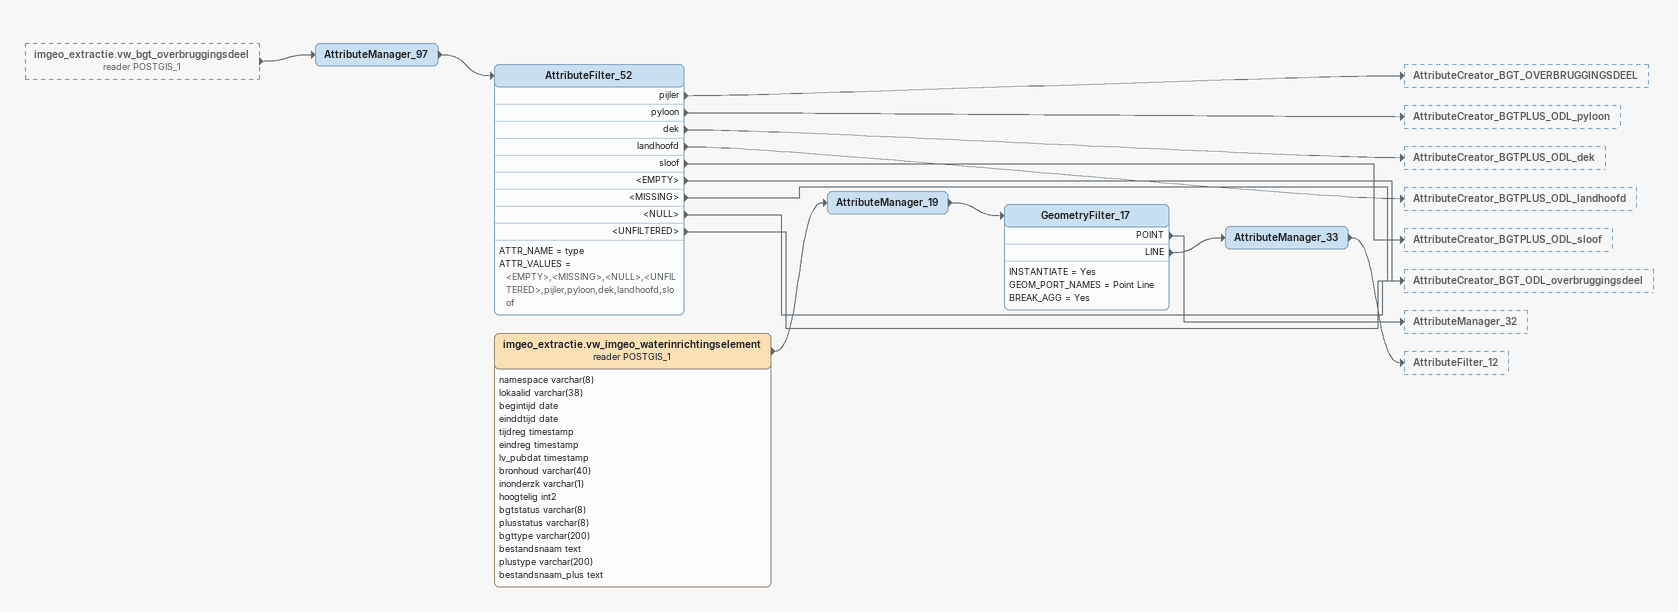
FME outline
imgeo_extractie.vw_bgt_overbruggingsdeel (reader POSTGIS_1) [outside]
    -> AttributeManager_97
AttributeManager_97
    -> AttributeFilter_52
AttributeFilter_52
    ATTR_NAME = type
    ATTR_VALUES = <EMPTY>,<MISSING>,<NULL>,<UNFILTERED>,pijler,pyloon,dek,landhoofd,sloof
    pijler -> AttributeCreator_BGT_OVERBRUGGINGSDEEL
    pyloon -> AttributeCreator_BGTPLUS_ODL_pyloon
    dek -> AttributeCreator_BGTPLUS_ODL_dek
    landhoofd -> AttributeCreator_BGTPLUS_ODL_landhoofd
    sloof -> AttributeCreator_BGTPLUS_ODL_sloof
    <EMPTY> -> AttributeCreator_BGT_ODL_overbruggingsdeel
    <MISSING> -> AttributeCreator_BGT_ODL_overbruggingsdeel
    <NULL> -> AttributeCreator_BGT_ODL_overbruggingsdeel
    <UNFILTERED> -> AttributeCreator_BGT_ODL_overbruggingsdeel
imgeo_extractie.vw_imgeo_waterinrichtingselement (reader POSTGIS_1)
    attributes: namespace varchar(8), lokaalid varchar(38), begintijd date, einddtijd date, tijdreg timestamp, eindreg timestamp, lv_pubdat timestamp, bronhoud varchar(40), inonderzk varchar(1), hoogtelig int2, bgtstatus varchar(8), plusstatus varchar(8), bgttype varchar(200), bestandsnaam text, plustype varchar(200), bestandsnaam_plus text
    -> AttributeManager_19
AttributeManager_19
    -> GeometryFilter_17
GeometryFilter_17
    INSTANTIATE = Yes
    GEOM_PORT_NAMES = Point Line
    BREAK_AGG = Yes
    POINT -> AttributeManager_32
    LINE -> AttributeManager_33
AttributeManager_33
    -> AttributeFilter_12
